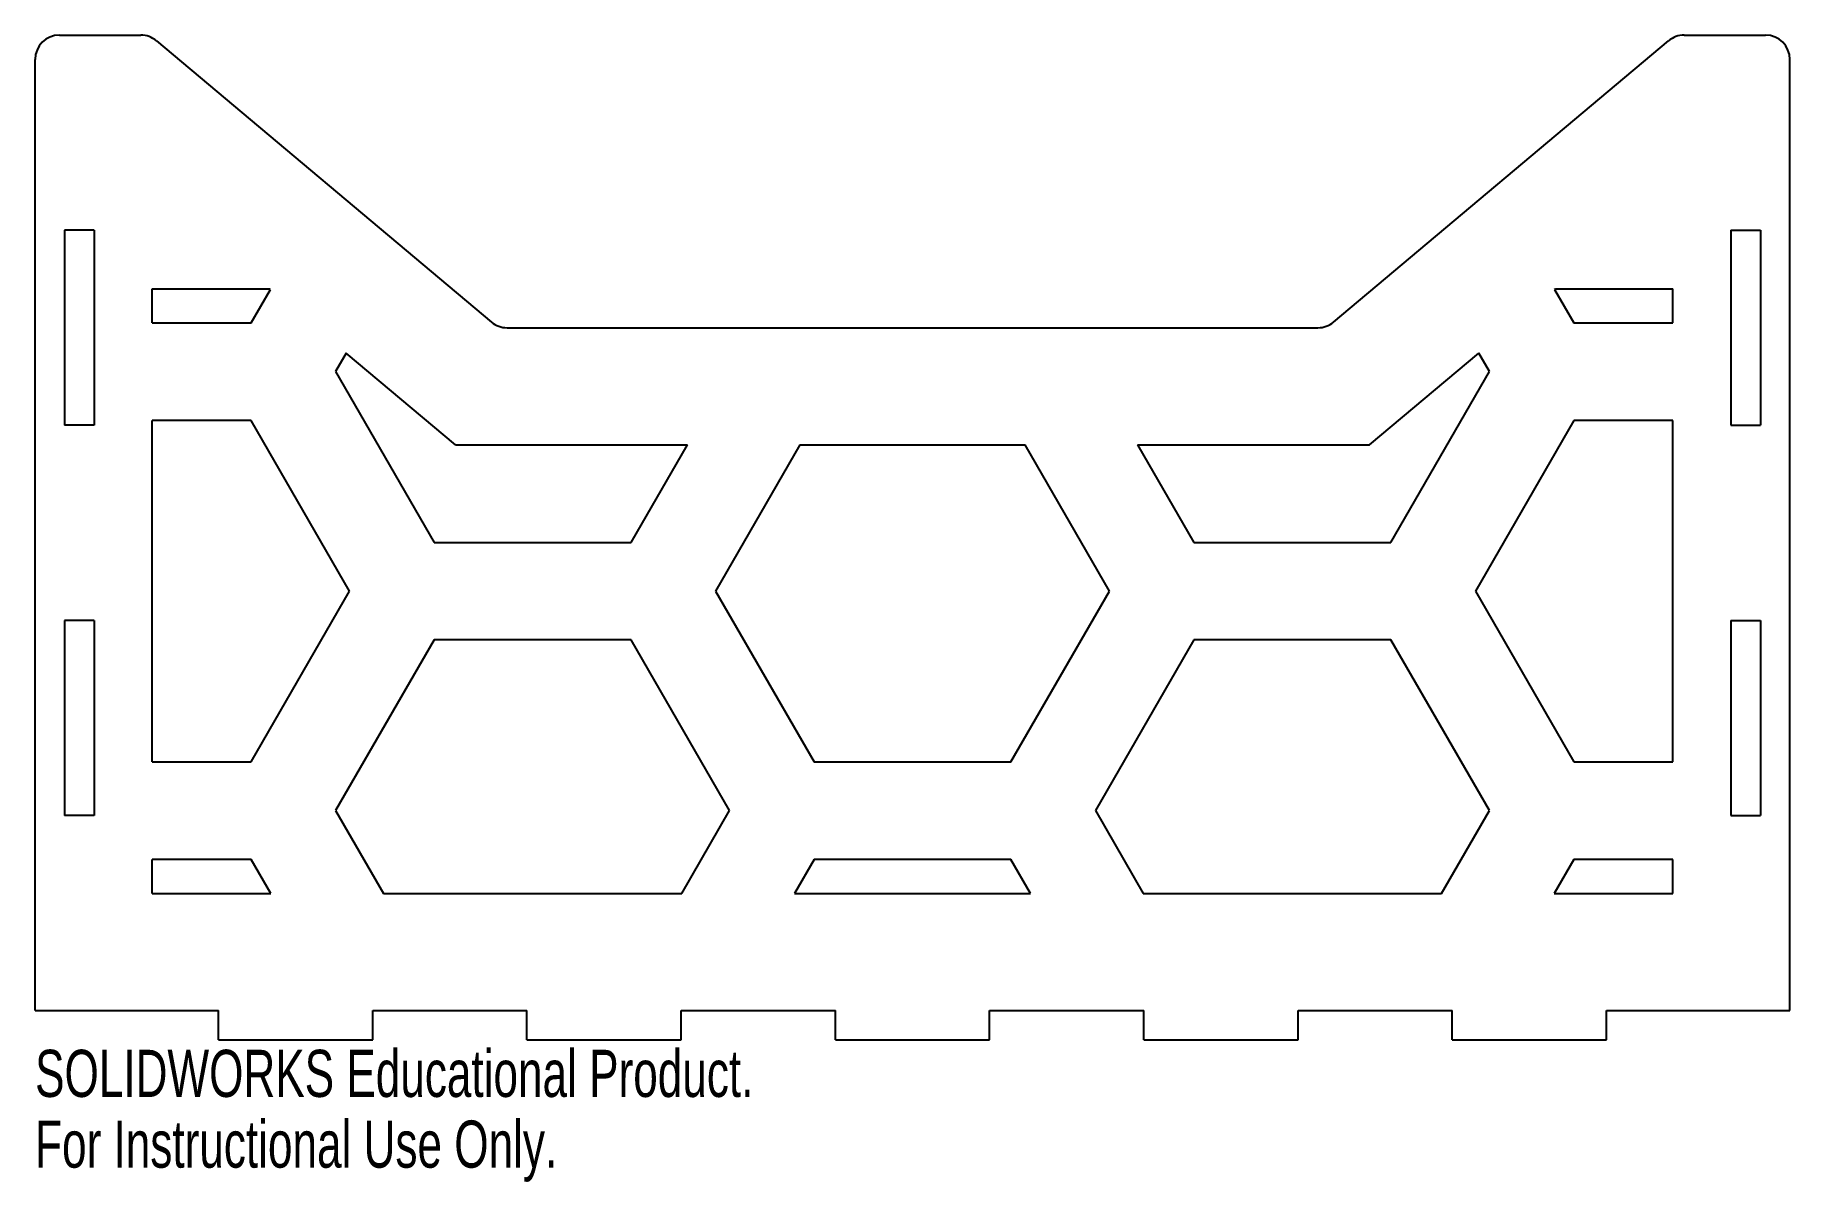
# Model space of a CAD drawing. Header units: millimetres. Extents: x -90 to 90, y -68 to 50.
import ezdxf

# ---------------------------------------------------------------- set-up
doc = ezdxf.new("R2010")
doc.units = ezdxf.units.MM
doc.styles.add('SLDTEXTSTYLE0', font='TXT', dxfattribs={"width": 0.7})

msp = doc.modelspace()

# ---------------------------------------------------------------- linework, layer by layer
at = {"color": 7, "linetype": 'Continuous', "lineweight": 25}
for p, q in [((-87.5, 50), (-79.16, 50)), ((-77.56, 49.42), (-43.2, 20.58)), ((43.2, 20.58), (77.56, 49.42)), ((79.16, 50), (87.5, 50)), ((-90, -50), (-90, 47.5)), ((90, -50), (90, 47.5)), ((-83.95, 30), (-87, 30)), ((-87, 30), (-87, 10)), ((-83.95, 30), (-83.95, 10)), ((83.95, 30), (87, 30)), ((83.95, 30), (83.95, 10)), ((87, 30), (87, 10)), ((-78, 20.5), (-78, 24)), ((-78, 24), (-65.94, 24)), ((-67.84, 20.5), (-65.86, 23.93)), ((-65.86, 23.93), (-65.94, 24)), ((65.86, 23.93), (65.94, 24)), ((65.86, 23.93), (67.84, 20.5)), ((65.94, 24), (78, 24)), ((78, 20.5), (78, 24)), ((-78, 20.5), (-67.84, 20.5)), ((-41.59, 20), (41.59, 20)), ((67.84, 20.5), (78, 20.5)), ((-58.08, 17.41), (-59.18, 15.5)), ((-46.87, 8), (-58.08, 17.41)), ((46.87, 8), (58.08, 17.41)), ((59.18, 15.5), (58.08, 17.41)), ((-59.18, 15.5), (-49.07, -2)), ((49.07, -2), (59.18, 15.5)), ((-83.95, 10), (-87, 10)), ((-78, -24.5), (-78, 10.5)), ((-67.84, 10.5), (-78, 10.5)), ((-57.74, -7), (-67.84, 10.5)), ((67.84, 10.5), (57.74, -7)), ((78, 10.5), (67.84, 10.5)), ((78, -24.5), (78, 10.5)), ((83.95, 10), (87, 10)), ((-46.87, 8), (-23.09, 8)), ((-28.87, -2), (-23.09, 8)), ((-11.55, 8), (-20.21, -7)), ((-11.55, 8), (11.55, 8)), ((20.21, -7), (11.55, 8)), ((23.09, 8), (46.87, 8)), ((23.09, 8), (28.87, -2)), ((-49.07, -2), (-28.87, -2)), ((28.87, -2), (49.07, -2)), ((-67.84, -24.5), (-57.74, -7)), ((-20.21, -7), (-10.1, -24.5)), ((10.1, -24.5), (20.21, -7)), ((57.74, -7), (67.84, -24.5)), ((-83.95, -10), (-87, -10)), ((-87, -10), (-87, -30)), ((-83.95, -10), (-83.95, -30)), ((83.95, -10), (87, -10)), ((83.95, -10), (83.95, -30)), ((87, -10), (87, -30)), ((-49.07, -12), (-59.18, -29.5)), ((-28.87, -12), (-49.07, -12)), ((-18.76, -29.5), (-28.87, -12)), ((28.87, -12), (18.76, -29.5)), ((49.07, -12), (28.87, -12)), ((59.18, -29.5), (49.07, -12)), ((-78, -24.5), (-67.84, -24.5)), ((-10.1, -24.5), (10.1, -24.5)), ((67.84, -24.5), (78, -24.5)), ((-83.95, -30), (-87, -30)), ((-59.18, -29.5), (-54.27, -38)), ((-23.67, -38), (-18.76, -29.5)), ((18.76, -29.5), (23.67, -38)), ((54.27, -38), (59.18, -29.5)), ((83.95, -30), (87, -30)), ((-78, -38), (-78, -34.5)), ((-67.84, -34.5), (-78, -34.5)), ((-65.82, -38), (-67.84, -34.5)), ((-10.1, -34.5), (-12.12, -38)), ((10.1, -34.5), (-10.1, -34.5)), ((12.12, -38), (10.1, -34.5)), ((67.84, -34.5), (65.82, -38)), ((78, -34.5), (67.84, -34.5)), ((78, -38), (78, -34.5)), ((-78, -38), (-65.82, -38)), ((-54.27, -38), (-23.67, -38)), ((-12.12, -38), (12.12, -38)), ((23.67, -38), (54.27, -38)), ((65.82, -38), (78, -38)), ((-90, -50), (-71.18, -50)), ((-71.18, -53), (-71.18, -50)), ((-55.36, -53), (-55.36, -50)), ((-55.36, -50), (-39.55, -50)), ((-39.55, -53), (-39.55, -50)), ((-23.73, -53), (-23.73, -50)), ((-23.73, -50), (-7.91, -50)), ((-7.91, -53), (-7.91, -50)), ((7.91, -53), (7.91, -50)), ((7.91, -50), (23.73, -50)), ((23.73, -53), (23.73, -50)), ((39.55, -53), (39.55, -50)), ((39.55, -50), (55.36, -50)), ((55.36, -53), (55.36, -50)), ((71.18, -53), (71.18, -50)), ((71.18, -50), (90, -50)), ((-71.18, -53), (-55.36, -53)), ((-39.55, -53), (-23.73, -53)), ((-7.91, -53), (7.91, -53)), ((23.73, -53), (39.55, -53)), ((55.36, -53), (71.18, -53))]:
    msp.add_line(p, q, dxfattribs=at)
for centre, start, end in [((-87.5, 47.5), 90, 180), ((-79.16, 47.5), 50, 90), ((79.16, 47.5), 90, 130), ((87.5, 47.5), 0, 90), ((-41.59, 22.5), 230, 270), ((41.59, 22.5), 270, 310)]:
    msp.add_arc(centre, 2.5, start, end, dxfattribs=at)

# ---------------------------------------------------------------- texts
at = {"color": 7, "linetype": 'Continuous', "char_height": 4.8336, "attachment_point": 1, "style": 'SLDTEXTSTYLE0'}
for s, insert in [('SOLIDWORKS Educational Product.', (-90, -54.02)), ('For Instructional Use Only.', (-90, -61.27))]:
    msp.add_mtext(s, dxfattribs=dict(at, insert=insert))

doc.saveas('drawing.dxf')
